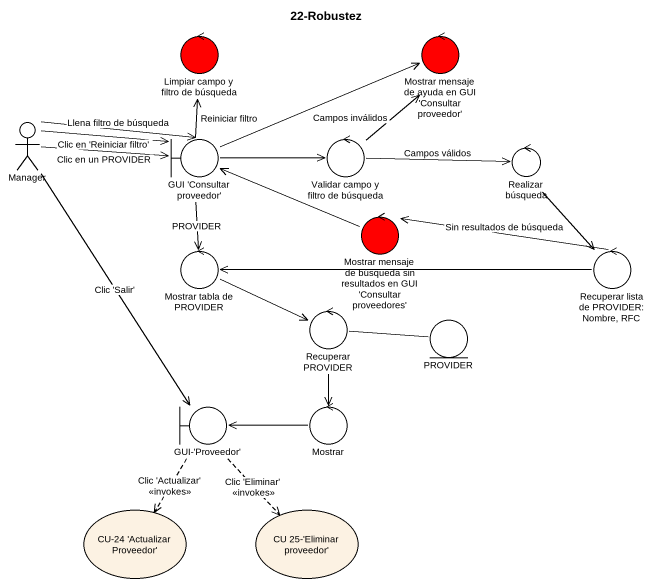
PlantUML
@startuml
title 22-Robustez
control "Limpiar campo y filtro de búsqueda" as Limpiar_campo_y_filtro_de #FF0000
control "Mostrar mensaje de ayuda en GUI 'Consultar proveedor'" as Mostrar_mensaje_de_ayuda_en #FF0000
actor Manager
boundary "GUI 'Consultar proveedor'" as GUI_Consultar_proveedor
control "Validar campo y filtro de búsqueda" as Validar_campo_y_filtro_de
control "Realizar búsqueda" as Realizar_búsqueda
control "Mostrar tabla de PROVIDER" as Mostrar_tabla_de_PROVIDER
control "Mostrar mensaje de búsqueda sin resultados en GUI 'Consultar proveedores'" as Mostrar_mensaje_de_búsqueda #FF0000
control "Recuperar lista de PROVIDER: Nombre, RFC" as Recuperar_lista_de_PROVIDER
control "Recuperar PROVIDER" as Recuperar_PROVIDER
entity PROVIDER
boundary "GUI-'Proveedor'" as GUI_Proveedor
control Mostrar
usecase "CU-24 'Actualizar Proveedor'" as CU_24_Actualizar_Proveedor
usecase "CU 25-'Eliminar proveedor'" as CU_25_Eliminar_proveedor
Manager -right-> GUI_Consultar_proveedor : Clic en un PROVIDER
Manager -right-> GUI_Consultar_proveedor : Llena filtro de búsqueda
Manager -right-> GUI_Consultar_proveedor : Clic en 'Reiniciar filtro'
Manager --> GUI_Proveedor : Clic 'Salir'
GUI_Consultar_proveedor -up-> Limpiar_campo_y_filtro_de : Reiniciar filtro
GUI_Consultar_proveedor -right-> Mostrar_mensaje_de_ayuda_en
GUI_Consultar_proveedor -right-> Validar_campo_y_filtro_de
GUI_Consultar_proveedor --> Mostrar_tabla_de_PROVIDER : PROVIDER
Validar_campo_y_filtro_de -up-> Mostrar_mensaje_de_ayuda_en : Campos inválidos
Validar_campo_y_filtro_de -right-> Realizar_búsqueda : Campos válidos
Realizar_búsqueda --> Recuperar_lista_de_PROVIDER
Mostrar_tabla_de_PROVIDER -right-> Recuperar_PROVIDER
Mostrar_mensaje_de_búsqueda -left-> GUI_Consultar_proveedor
Recuperar_lista_de_PROVIDER -left-> Mostrar_tabla_de_PROVIDER
Recuperar_lista_de_PROVIDER -left-> Mostrar_mensaje_de_búsqueda : Sin resultados de búsqueda
Recuperar_PROVIDER -right- PROVIDER
Recuperar_PROVIDER --> Mostrar
GUI_Proveedor ..> CU_24_Actualizar_Proveedor : Clic 'Actualizar'\n<<invokes>>
GUI_Proveedor ..> CU_25_Eliminar_proveedor : Clic 'Eliminar'\n<<invokes>>
Mostrar -left-> GUI_Proveedor
@enduml
